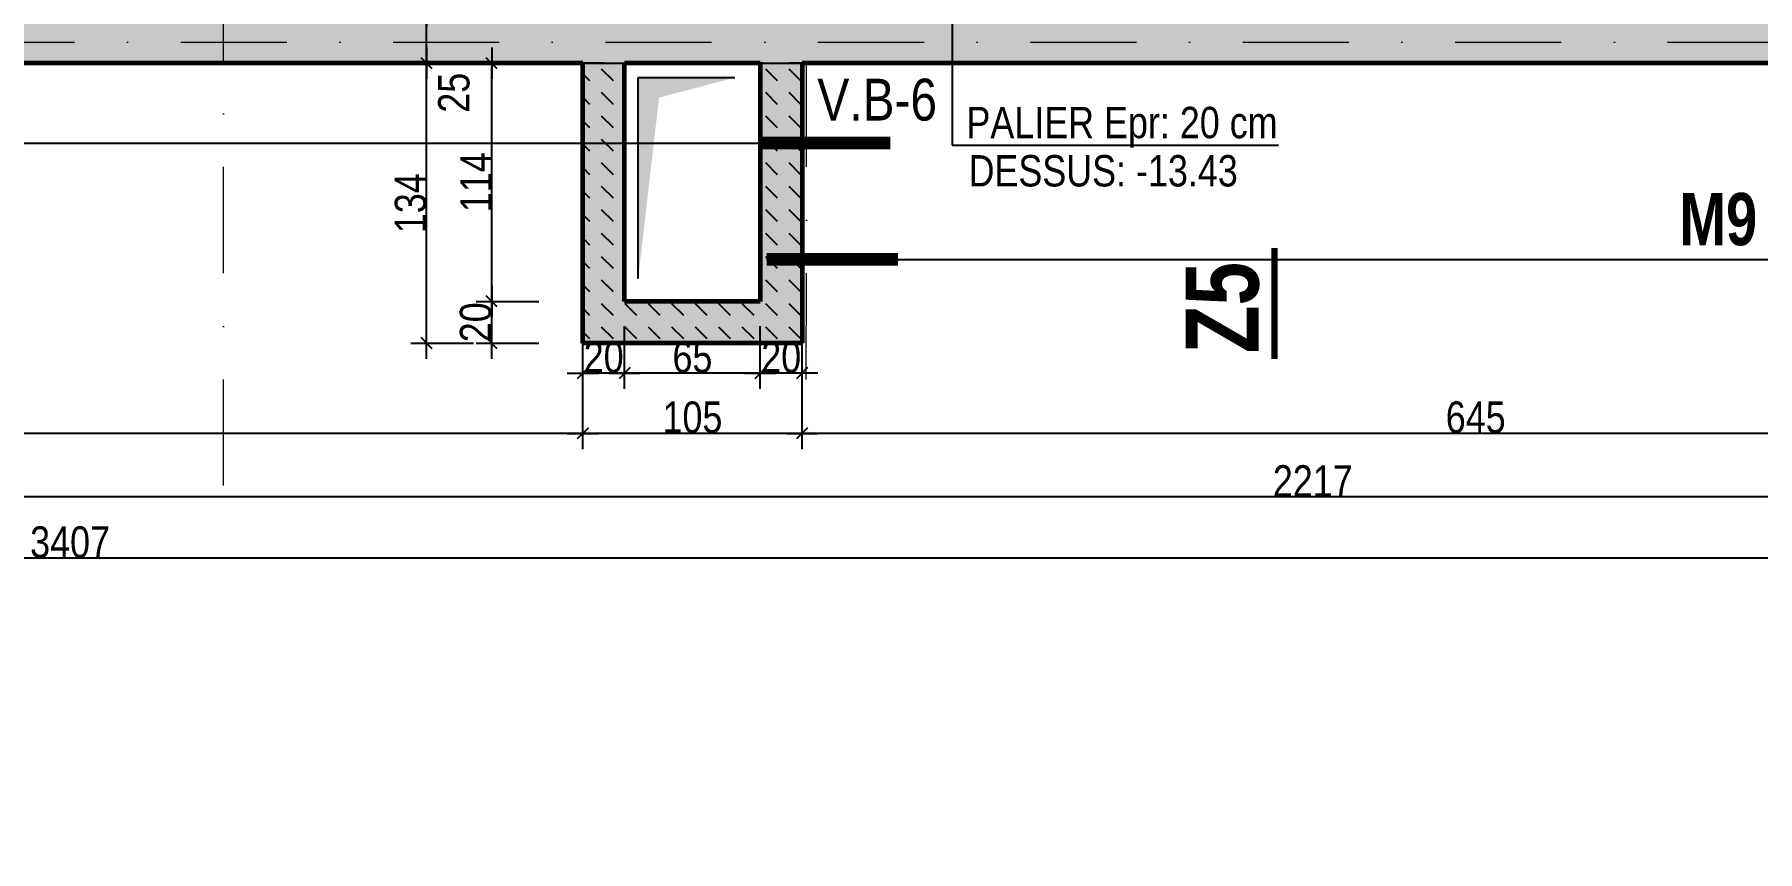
# Model space of a CAD drawing. Header units: millimetres. Extents: x -22 to 27383, y -3644 to 590.
# Drawn here: x 18424 to 19249, y -2277 to -1886 of the extents above; entities that cross this region are included whole.
import ezdxf
from ezdxf.enums import TextEntityAlignment as Align

# ---------------------------------------------------------------- set-up
doc = ezdxf.new("R2010")
doc.units = ezdxf.units.MM
doc.linetypes.add('CACHEX2', pattern=[19.05, 12.7, -6.35])
doc.linetypes.add('TIRETPTX2', pattern=[50.8, 25.4, -12.7, 0, -12.7])
for name, color, linetype in [('01_cote_gen', 4, 'Continuous'), ('01_linteaux', 2, 'Continuous'), ('01_murs_sup', 2, 'CACHEX2'), ('01_poch_BN', 9, 'Continuous'), ('01_poch_murs', 253, 'Continuous'), ('01_texte', 230, 'Continuous'), ('AA_COTES', 2, 'Continuous')]:
    doc.layers.add(name, color=color, linetype=linetype)
doc.layers.add('01_murs_coup', color=5, linetype='Continuous', lineweight=60)
doc.layers.add('01_tram_axes', color=2, linetype='TIRETPTX2', lineweight=9)
doc.styles.add('ARIAL NA', font='ARIALN.TTF')
doc.styles.add('impact', font='impact.ttf')
doc.styles.add('STYLE2', font='ARIALN.TTF')
doc.dimstyles.new('JB50', dxfattribs={"dimscale": 0.1, "dimtxt": 150, "dimasz": 15, "dimexe": 0.1, "dimexo": 0.1, "dimgap": 0.09, "dimtad": 1, "dimdec": 1, "dimdsep": 46, "dimtxsty": 'STYLE2', "dimblk1": 'BOND_G', "dimblk2": 'BOND_D', "dimsah": 1, "dimcen": 1.5, "dimdle": 0.01, "dimse1": 1, "dimse2": 1, "dimclrd": 4, "dimclre": 2, "dimclrt": 6, "dimazin": 2, "dimtfac": 2.333333, "dimtdec": 1, "dimtix": 1, "dimtmove": 2, "dimatfit": 3, "dimldrblk": 'BOND_G', "dimfxl": 1, "dimtolj": 1, "dimtzin": 0, "dimarcsym": 0})

# ---------------------------------------------------------------- blocks, each defined once
blk = doc.blocks.new('BOND_G')
at = {"layer": 'AA_COTES', "color": 0}
for p, q in [((0, -5), (0, 15)), ((5, 0), (-5, 0)), ((1.77, 1.77), (-1.77, -1.77))]:
    blk.add_line(p, q, dxfattribs=at)
blk = doc.blocks.new('BOND_D')
at = {"layer": 'AA_COTES', "color": 0}
for p, q in [((5, 0), (-5, 0)), ((-1.77, -1.77), (1.77, 1.77)), ((0, 5), (0, -15))]:
    blk.add_line(p, q, dxfattribs=at)
blk = doc.blocks.new('*D1488')
at = {"layer": '01_cote_gen', "color": 4, "lineweight": -2, "transparency": 16777216}
blk.add_line((18790.26, -2077.02), (18688.26, -2077.02), dxfattribs=at)
at = {"layer": 'Defpoints', "color": 0, "transparency": 16777216}
for p in [(18686.76, -1975.47), (18791.76, -1975.47), (18686.76, -2077.02)]:
    blk.add_point(p, dxfattribs=at)
at = {"layer": '01_cote_gen', "color": 4, "lineweight": -2, "transparency": 16777216, "xscale": 1.5, "yscale": 1.5, "zscale": 1.5, "rotation": 180}
blk.add_blockref('BOND_D', (18686.76, -2077.02), dxfattribs=at)
at = {"layer": '01_cote_gen', "color": 4, "lineweight": -2, "transparency": 16777216, "xscale": 1.5, "yscale": 1.5, "zscale": 1.5}
blk.add_blockref('BOND_G', (18791.76, -2077.02), dxfattribs=at)
at = {"layer": '01_cote_gen', "color": 6, "transparency": 16777216, "insert": (18739.26, -2069.35), "char_height": 15, "attachment_point": 5, "style": 'STYLE2'}
blk.add_mtext('\\A1;105', dxfattribs=at)
blk = doc.blocks.new('*D1489')
at = {"layer": '01_cote_gen', "color": 4, "lineweight": -2, "transparency": 16777216}
blk.add_line((18790.26, -2048.17), (18773.26, -2048.17), dxfattribs=at)
at = {"layer": 'Defpoints', "color": 0, "transparency": 16777216}
for p in [(18771.76, -1963.04), (18791.76, -1983.04), (18771.76, -2048.17)]:
    blk.add_point(p, dxfattribs=at)
at = {"layer": '01_cote_gen', "color": 4, "lineweight": -2, "transparency": 16777216, "xscale": 1.5, "yscale": 1.5, "zscale": 1.5, "rotation": 180}
blk.add_blockref('BOND_D', (18771.76, -2048.17), dxfattribs=at)
at = {"layer": '01_cote_gen', "color": 4, "lineweight": -2, "transparency": 16777216, "xscale": 1.5, "yscale": 1.5, "zscale": 1.5}
blk.add_blockref('BOND_G', (18791.76, -2048.17), dxfattribs=at)
at = {"layer": '01_cote_gen', "color": 6, "transparency": 16777216, "insert": (18781.76, -2040.5), "char_height": 15, "attachment_point": 5, "style": 'STYLE2'}
blk.add_mtext('\\A1;20', dxfattribs=at)
blk = doc.blocks.new('*D1490')
at = {"layer": '01_cote_gen', "color": 4, "lineweight": -2, "transparency": 16777216}
blk.add_line((18770.26, -2048.17), (18708.26, -2048.17), dxfattribs=at)
at = {"layer": 'Defpoints', "color": 0, "transparency": 16777216}
for p in [(18706.76, -1963.04), (18771.76, -1963.04), (18706.76, -2048.17)]:
    blk.add_point(p, dxfattribs=at)
at = {"layer": '01_cote_gen', "color": 4, "lineweight": -2, "transparency": 16777216, "xscale": 1.5, "yscale": 1.5, "zscale": 1.5, "rotation": 180}
blk.add_blockref('BOND_D', (18706.76, -2048.17), dxfattribs=at)
at = {"layer": '01_cote_gen', "color": 4, "lineweight": -2, "transparency": 16777216, "xscale": 1.5, "yscale": 1.5, "zscale": 1.5}
blk.add_blockref('BOND_G', (18771.76, -2048.17), dxfattribs=at)
at = {"layer": '01_cote_gen', "color": 6, "transparency": 16777216, "insert": (18739.26, -2040.5), "char_height": 15, "attachment_point": 5, "style": 'STYLE2'}
blk.add_mtext('\\A1;65', dxfattribs=at)
blk = doc.blocks.new('*D1491')
at = {"layer": '01_cote_gen', "color": 4, "lineweight": -2, "transparency": 16777216}
blk.add_line((18705.26, -2048.17), (18688.26, -2048.17), dxfattribs=at)
at = {"layer": 'Defpoints', "color": 0, "transparency": 16777216}
for p in [(18686.76, -1963.04), (18706.76, -1963.04), (18686.76, -2048.17)]:
    blk.add_point(p, dxfattribs=at)
at = {"layer": '01_cote_gen', "color": 4, "lineweight": -2, "transparency": 16777216, "xscale": 1.5, "yscale": 1.5, "zscale": 1.5, "rotation": 180}
blk.add_blockref('BOND_D', (18686.76, -2048.17), dxfattribs=at)
at = {"layer": '01_cote_gen', "color": 4, "lineweight": -2, "transparency": 16777216, "xscale": 1.5, "yscale": 1.5, "zscale": 1.5}
blk.add_blockref('BOND_G', (18706.76, -2048.17), dxfattribs=at)
at = {"layer": '01_cote_gen', "color": 6, "transparency": 16777216, "insert": (18696.76, -2040.5), "char_height": 15, "attachment_point": 5, "style": 'STYLE2'}
blk.add_mtext('\\A1;20', dxfattribs=at)
blk = doc.blocks.new('*D1492')
at = {"layer": '01_cote_gen', "color": 4, "lineweight": -2, "transparency": 16777216}
blk.add_line((18685.26, -2077.02), (16739.26, -2077.02), dxfattribs=at)
at = {"layer": 'Defpoints', "color": 0, "transparency": 16777216}
for p in [(16737.76, -2077.02), (16737.76, -2084.52), (18686.76, -2084.52)]:
    blk.add_point(p, dxfattribs=at)
at = {"layer": '01_cote_gen', "color": 4, "lineweight": -2, "transparency": 16777216, "xscale": 1.5, "yscale": 1.5, "zscale": 1.5, "rotation": 180}
blk.add_blockref('BOND_D', (16737.76, -2077.02), dxfattribs=at)
at = {"layer": '01_cote_gen', "color": 4, "lineweight": -2, "transparency": 16777216, "xscale": 1.5, "yscale": 1.5, "zscale": 1.5}
blk.add_blockref('BOND_G', (18686.76, -2077.02), dxfattribs=at)
at = {"layer": '01_cote_gen', "color": 6, "transparency": 16777216, "insert": (17712.26, -2069.35), "char_height": 15, "attachment_point": 5, "style": 'STYLE2'}
blk.add_mtext('\\A1;1949', dxfattribs=at)
blk = doc.blocks.new('*D1497')
at = {"layer": '01_cote_gen', "color": 4, "lineweight": -2, "transparency": 16777216}
blk.add_line((19435.3, -2077.02), (18793.26, -2077.02), dxfattribs=at)
at = {"layer": 'Defpoints', "color": 0, "transparency": 16777216}
for p in [(18791.76, -2025.67), (19436.8, -2025.67), (18791.76, -2077.02)]:
    blk.add_point(p, dxfattribs=at)
at = {"layer": '01_cote_gen', "color": 4, "lineweight": -2, "transparency": 16777216, "xscale": 1.5, "yscale": 1.5, "zscale": 1.5, "rotation": 180}
blk.add_blockref('BOND_D', (18791.76, -2077.02), dxfattribs=at)
at = {"layer": '01_cote_gen', "color": 4, "lineweight": -2, "transparency": 16777216, "xscale": 1.5, "yscale": 1.5, "zscale": 1.5}
blk.add_blockref('BOND_G', (19436.8, -2077.02), dxfattribs=at)
at = {"layer": '01_cote_gen', "color": 6, "transparency": 16777216, "insert": (19114.28, -2069.35), "char_height": 15, "attachment_point": 5, "style": 'STYLE2'}
blk.add_mtext('\\A1;645', dxfattribs=at)
blk = doc.blocks.new('*D1516')
at = {"layer": '01_cote_gen', "color": 4, "lineweight": -2, "transparency": 16777216}
blk.add_line((20143.26, -2107.3), (17929.26, -2107.3), dxfattribs=at)
at = {"layer": 'Defpoints', "color": 0, "transparency": 16777216}
for p in [(17927.76, -1849.03), (20144.76, -2103.48), (17927.76, -2107.3)]:
    blk.add_point(p, dxfattribs=at)
at = {"layer": '01_cote_gen', "color": 4, "lineweight": -2, "transparency": 16777216, "xscale": 1.5, "yscale": 1.5, "zscale": 1.5, "rotation": 180}
blk.add_blockref('BOND_D', (17927.76, -2107.3), dxfattribs=at)
at = {"layer": '01_cote_gen', "color": 4, "lineweight": -2, "transparency": 16777216, "xscale": 1.5, "yscale": 1.5, "zscale": 1.5}
blk.add_blockref('BOND_G', (20144.76, -2107.3), dxfattribs=at)
at = {"layer": '01_cote_gen', "color": 6, "transparency": 16777216, "insert": (19036.26, -2099.76), "char_height": 15, "attachment_point": 5, "style": 'STYLE2'}
blk.add_mtext('\\A1;2217', dxfattribs=at)
blk = doc.blocks.new('*D1519')
at = {"layer": '01_cote_gen', "color": 4, "lineweight": -2, "transparency": 16777216}
blk.add_line((20143.26, -2136.78), (16739.26, -2136.78), dxfattribs=at)
at = {"layer": 'Defpoints', "color": 0, "transparency": 16777216}
for p in [(16737.76, -2114.77), (16737.76, -2136.78), (20144.76, -2158.73)]:
    blk.add_point(p, dxfattribs=at)
at = {"layer": '01_cote_gen', "color": 4, "lineweight": -2, "transparency": 16777216, "xscale": 1.5, "yscale": 1.5, "zscale": 1.5, "rotation": 180}
blk.add_blockref('BOND_D', (16737.76, -2136.78), dxfattribs=at)
at = {"layer": '01_cote_gen', "color": 4, "lineweight": -2, "transparency": 16777216, "xscale": 1.5, "yscale": 1.5, "zscale": 1.5}
blk.add_blockref('BOND_G', (20144.76, -2136.78), dxfattribs=at)
at = {"layer": '01_cote_gen', "color": 6, "transparency": 16777216, "insert": (18441.26, -2129.11), "char_height": 15, "attachment_point": 5, "style": 'STYLE2'}
blk.add_mtext('\\A1;3407', dxfattribs=at)
blk = doc.blocks.new('*D1564')
at = {"layer": '01_cote_gen', "color": 4, "lineweight": -2, "transparency": 16777216}
blk.add_line((18612, -2032.34), (18612, -1901.34), dxfattribs=at)
at = {"layer": 'Defpoints', "color": 0, "transparency": 16777216}
for p in [(18612, -1899.84), (18670.52, -1899.84), (18670.52, -2033.84)]:
    blk.add_point(p, dxfattribs=at)
at = {"layer": '01_cote_gen', "color": 4, "lineweight": -2, "transparency": 16777216, "xscale": 1.5, "yscale": 1.5, "zscale": 1.5}
for name, p, rotation in [('BOND_D', (18612, -1899.84), 90), ('BOND_G', (18612, -2033.84), 270)]:
    blk.add_blockref(name, p, dxfattribs=dict(at, rotation=rotation))
at = {"layer": '01_cote_gen', "color": 6, "transparency": 16777216, "insert": (18604.33, -1966.84), "char_height": 15, "attachment_point": 5, "rotation": 90, "style": 'STYLE2'}
blk.add_mtext('\\A1;134', dxfattribs=at)
blk = doc.blocks.new('*D1565')
at = {"layer": '01_cote_gen', "color": 4, "lineweight": -2, "transparency": 16777216}
blk.add_line((18643.17, -2032.34), (18643.17, -2015.34), dxfattribs=at)
at = {"layer": 'Defpoints', "color": 0, "transparency": 16777216}
for p in [(18643.17, -2013.84), (18716.71, -2013.84), (18686.76, -2033.84)]:
    blk.add_point(p, dxfattribs=at)
at = {"layer": '01_cote_gen', "color": 4, "lineweight": -2, "transparency": 16777216, "xscale": 1.5, "yscale": 1.5, "zscale": 1.5}
for name, p, rotation in [('BOND_D', (18643.17, -2013.84), 90), ('BOND_G', (18643.17, -2033.84), 270)]:
    blk.add_blockref(name, p, dxfattribs=dict(at, rotation=rotation))
at = {"layer": '01_cote_gen', "color": 6, "transparency": 16777216, "insert": (18635.5, -2023.84), "char_height": 15, "attachment_point": 5, "rotation": 90, "style": 'STYLE2'}
blk.add_mtext('\\A1;20', dxfattribs=at)
blk = doc.blocks.new('*D1566')
at = {"layer": '01_cote_gen', "color": 4, "lineweight": -2, "transparency": 16777216}
blk.add_line((18643.17, -2012.34), (18643.17, -1901.34), dxfattribs=at)
at = {"layer": 'Defpoints', "color": 0, "transparency": 16777216}
for p in [(18643.17, -1899.84), (18662.84, -1899.84), (18650.67, -2013.84)]:
    blk.add_point(p, dxfattribs=at)
at = {"layer": '01_cote_gen', "color": 4, "lineweight": -2, "transparency": 16777216, "xscale": 1.5, "yscale": 1.5, "zscale": 1.5}
for name, p, rotation in [('BOND_D', (18643.17, -1899.84), 90), ('BOND_G', (18643.17, -2013.84), 270)]:
    blk.add_blockref(name, p, dxfattribs=dict(at, rotation=rotation))
at = {"layer": '01_cote_gen', "color": 6, "transparency": 16777216, "insert": (18635.63, -1956.84), "char_height": 15, "attachment_point": 5, "rotation": 90, "style": 'STYLE2'}
blk.add_mtext('\\A1;114', dxfattribs=at)
blk = doc.blocks.new('*D1568')
at = {"layer": '01_cote_gen', "color": 4, "lineweight": -2, "transparency": 16777216}
blk.add_line((18612, -1898.34), (18612, -1876.33), dxfattribs=at)
at = {"layer": 'Defpoints', "color": 0, "transparency": 16777216}
for p in [(18612, -1874.83), (18634.5, -1874.83), (18619.5, -1899.84)]:
    blk.add_point(p, dxfattribs=at)
at = {"layer": '01_cote_gen', "color": 4, "lineweight": -2, "transparency": 16777216, "xscale": 1.5, "yscale": 1.5, "zscale": 1.5}
for name, p, rotation in [('BOND_D', (18612, -1874.83), 90), ('BOND_G', (18612, -1899.84), 270)]:
    blk.add_blockref(name, p, dxfattribs=dict(at, rotation=rotation))
at = {"layer": '01_cote_gen', "color": 6, "transparency": 16777216, "insert": (18625.09, -1913.97), "char_height": 15, "attachment_point": 5, "rotation": 90, "style": 'STYLE2'}
blk.add_mtext('\\A1;25', dxfattribs=at)

msp = doc.modelspace()

# ---------------------------------------------------------------- hatches: boundary and pattern name
at = {"layer": '01_murs_sup'}
h = msp.add_hatch(dxfattribs=at)
h.set_pattern_fill('DASH', color=256, scale=2.5, angle=135)
h.set_pattern_definition([(135, (6005.312, 12291.881), (-11.22532, 9e-16), [7.9375, -7.9375])])
h.paths.add_polyline_path([(17947.35, -1371.83), (17927.35, -1371.83), (17927.35, -1899.83), (20144.76, -1899.83), (20144.76, -1939.72), (20159.94, -1939.72), (20159.94, -1665.83), (20760.26, -1665.83), (20760.26, -2133.73), (20778.26, -2133.73), (20778.26, -1529.89), (20760.26, -1529.89), (20760.26, -1647.83), (20163.94, -1647.83), (20163.94, -1391.89), (20760.26, -1391.89), (20760.26, -1396.89), (20777.94, -1396.89), (20777.94, -1013.83), (20661.94, -1013.83), (20661.94, -869.01), (20771.95, -869), (20771.94, -851), (20159.94, -851.04), (20159.94, -257.83), (20256.5, -257.83), (20256.5, -241.83), (20139.94, -241.83), (20139.94, -869.04), (20643.94, -869.01), (20643.94, -1031.83), (20760.26, -1031.83), (20760.26, -1371.89), (20145.76, -1371.89), (20145.76, -1874.83), (19883.94, -1874.83), (19883.94, -1371.83), (19865.76, -1371.83), (19865.76, -1874.83), (19349.94, -1874.83), (19349.94, -1371.83), (19329.94, -1371.83), (19329.94, -1874.83), (19069.94, -1874.83), (19069.94, -1321.83), (19041.94, -1321.83), (19041.94, -1341.83), (19049.94, -1341.83), (19049.94, -1874.83), (18929.94, -1874.83), (18929.94, -1446.83), (18911.94, -1446.83), (18911.94, -1874.83), (18791.94, -1874.83), (18791.94, -1341.83), (18939.94, -1341.83), (18939.94, -1321.83), (18773.94, -1321.83), (18773.94, -1874.83), (18524.21, -1874.83), (18524.21, -1371.83), (18504.21, -1371.83), (18504.21, -1874.83), (17947.35, -1874.83)])
h = msp.add_hatch(dxfattribs=at)
h.set_pattern_fill('DASH', color=256, scale=2.5, angle=135)
h.paths.add_polyline_path([(18706.76, -1899.84), (18686.76, -1899.84), (18686.76, -2033.84), (18791.76, -2033.84), (18791.76, -1899.84), (18771.76, -1899.84), (18771.76, -2013.84), (18706.76, -2013.84)])
at = {"layer": '01_poch_murs'}
h = msp.add_hatch(color=256, dxfattribs=at)
h.dxf.hatch_style = 1
edge = h.paths.add_edge_path()
edge.add_line((16560.76, -436.83), (16560.76, -454.83))
edge.add_line((16560.76, -454.83), (16552.76, -454.83))
edge.add_line((16552.76, -454.83), (16552.76, -802.8))
edge.add_line((16552.76, -802.8), (16717.77, -802.8))
edge.add_line((16717.77, -802.8), (16717.77, -564.83))
edge.add_line((16717.77, -564.83), (16737.77, -564.83))
edge.add_line((16737.77, -564.83), (16737.77, -802.8))
edge.add_line((16737.77, -802.8), (16792.76, -802.8))
edge.add_line((16792.76, -802.8), (16792.76, -820.8))
edge.add_line((16792.76, -820.8), (16737.77, -820.8))
edge.add_line((16737.77, -820.8), (16737.76, -1261.81))
edge.add_line((16737.76, -1261.81), (16652.76, -1261.81))
edge.add_line((16652.76, -1261.81), (16652.76, -2009.83))
edge.add_line((16652.76, -2009.83), (16717.76, -2009.83))
edge.add_line((16717.76, -2009.83), (16717.76, -1371.81))
edge.add_line((16717.76, -1371.81), (16737.76, -1371.81))
edge.add_line((16737.76, -1371.81), (16737.76, -1874.83))
edge.add_line((16737.76, -1874.83), (17325.76, -1874.83))
edge.add_line((17325.76, -1874.83), (17325.76, -1451.83))
edge.add_line((17325.76, -1451.83), (17350.76, -1451.83))
edge.add_line((17350.76, -1451.83), (17350.76, -1874.83))
edge.add_line((17350.76, -1874.83), (17905.76, -1874.84))
edge.add_line((17905.76, -1874.84), (17905.76, -1371.84))
edge.add_line((17905.76, -1371.84), (17927.76, -1371.84))
edge.add_line((17927.76, -1371.84), (17927.76, -1371.84))
edge.add_line((17927.76, -1371.84), (17947.76, -1371.84))
edge.add_line((17947.76, -1371.84), (17947.76, -1874.84))
edge.add_line((17947.76, -1874.84), (18503.76, -1874.83))
edge.add_line((18503.76, -1874.83), (18503.76, -1371.81))
edge.add_line((18503.76, -1371.81), (18523.76, -1371.81))
edge.add_line((18523.76, -1371.81), (18523.76, -1874.83))
edge.add_line((18523.76, -1874.83), (18773.76, -1874.83))
edge.add_line((18773.76, -1874.83), (18773.76, -1321.83))
edge.add_line((18773.76, -1321.83), (18939.76, -1321.83))
edge.add_line((18939.76, -1321.83), (18939.76, -1341.83))
edge.add_line((18939.76, -1341.83), (18791.76, -1341.83))
edge.add_line((18791.76, -1341.83), (18793.03, -1870.58))
edge.add_arc((18796.28, -1870.58), 3.25, 0, 180, ccw=False)
edge.add_arc((18796.28, -1870.58), 3.25, -90, 0, ccw=False)
edge.add_line((18796.28, -1873.83), (19049.76, -1874.83))
edge.add_line((19049.76, -1874.83), (19049.76, -1341.83))
edge.add_line((19049.76, -1341.83), (19041.76, -1341.83))
edge.add_line((19041.76, -1341.83), (19041.76, -1321.83))
edge.add_line((19041.76, -1321.83), (19069.76, -1321.83))
edge.add_line((19069.76, -1321.83), (19069.76, -1874.83))
edge.add_line((19069.76, -1874.83), (19329.76, -1874.83))
edge.add_line((19329.76, -1874.83), (19329.76, -1371.85))
edge.add_line((19329.76, -1371.85), (19349.76, -1371.85))
edge.add_line((19349.76, -1371.85), (19349.76, -1874.83))
edge.add_line((19349.76, -1874.83), (19864.76, -1874.83))
edge.add_line((19864.76, -1874.83), (19864.76, -1371.85))
edge.add_line((19864.76, -1371.85), (19884.76, -1371.85))
edge.add_line((19884.76, -1371.85), (19884.76, -1874.83))
edge.add_line((19884.76, -1874.83), (20144.76, -1874.83))
edge.add_line((20144.76, -1874.83), (20144.76, -1371.89))
edge.add_line((20144.76, -1371.89), (20169.76, -1371.89))
edge.add_line((20169.76, -1371.89), (20169.82, -2531.84))
edge.add_line((20169.82, -2531.84), (20760.34, -2531.84))
edge.add_line((20760.34, -2531.84), (20760.28, -1816.82))
edge.add_line((20760.28, -1816.82), (20778.28, -1816.82))
edge.add_line((20778.28, -1816.82), (20778.28, -2203.83))
edge.add_line((20778.28, -2203.83), (20995.27, -2203.83))
edge.add_line((20995.27, -2203.83), (20995.27, -2223.83))
edge.add_line((20995.27, -2223.83), (20778.28, -2223.83))
edge.add_line((20778.28, -2223.83), (20778.28, -2676.83))
edge.add_line((20778.28, -2676.83), (21303.24, -2676.83))
edge.add_line((21303.24, -2676.83), (21303.24, -2566.83))
edge.add_line((21303.24, -2566.83), (21323.24, -2566.83))
edge.add_line((21323.24, -2566.83), (21323.24, -2696.83))
edge.add_line((21323.24, -2696.83), (20760.28, -2696.83))
edge.add_line((20760.28, -2696.83), (20760.34, -2551.84))
edge.add_line((20760.34, -2551.84), (20169.82, -2551.84))
edge.add_line((20169.82, -2551.84), (20169.76, -2801.83))
edge.add_line((20169.76, -2801.83), (21528.28, -2801.83))
edge.add_line((21528.28, -2801.83), (21528.28, -2826.83))
edge.add_line((21528.28, -2826.83), (20144.76, -2826.83))
edge.add_line((20144.76, -2826.83), (20144.76, -1969.83))
edge.add_line((20144.76, -1969.83), (20144.76, -1899.83))
edge.add_line((20144.76, -1899.83), (18791.76, -1899.83))
edge.add_line((18791.76, -1899.83), (18686.76, -1899.83))
edge.add_line((18686.76, -1899.83), (17925.76, -1899.84))
edge.add_line((17925.76, -1899.84), (17925.76, -1899.84))
edge.add_line((17925.76, -1899.84), (16737.76, -1899.83))
edge.add_line((16737.76, -1899.83), (16737.76, -2029.83))
edge.add_line((16737.76, -2029.83), (16632.76, -2029.83))
edge.add_line((16632.76, -2029.83), (16632.76, -1241.81))
edge.add_line((16632.76, -1241.81), (16717.76, -1241.81))
edge.add_line((16717.76, -1241.81), (16717.77, -820.8))
edge.add_line((16717.77, -820.8), (16532.76, -820.8))
edge.add_line((16532.76, -820.8), (16532.76, -241.83))
edge.add_line((16532.76, -241.83), (17204.69, -241.84))
edge.add_line((17204.69, -241.84), (17206.11, -266.83))
edge.add_line((17206.11, -266.83), (17325.76, -266.83))
edge.add_line((17325.76, -266.83), (17325.76, -691.83))
edge.add_line((17325.76, -691.83), (17350.75, -692.08))
edge.add_line((17350.75, -692.08), (17350.78, -692.08))
edge.add_line((17350.78, -692.08), (17325.79, -691.83))
edge.add_line((17325.79, -691.83), (17325.76, -266.83))
edge.add_line((17325.76, -266.83), (16920.76, -266.83))
edge.add_line((16920.76, -266.83), (16920.76, -820.8))
edge.add_line((16920.76, -820.8), (16920.76, -820.8))
edge.add_line((16920.76, -820.8), (16920.82, -691.83))
edge.add_line((16920.82, -691.83), (16902.82, -691.83))
edge.add_line((16902.82, -691.83), (16902.76, -454.83))
edge.add_line((16902.76, -454.83), (16737.77, -454.83))
edge.add_line((16737.77, -454.83), (16737.77, -462.83))
edge.add_line((16737.77, -462.83), (16717.77, -462.83))
edge.add_line((16717.77, -462.83), (16717.77, -454.83))
edge.add_line((16717.77, -454.83), (16662.76, -454.83))
edge.add_line((16662.76, -454.83), (16662.76, -436.83))
edge.add_line((16662.76, -436.83), (16902.76, -436.83))
edge.add_line((16902.76, -436.83), (16902.76, -266.83))
edge.add_line((16902.76, -266.83), (16552.76, -266.83))
edge.add_line((16552.76, -266.83), (16552.76, -436.83))
edge.add_line((16552.76, -436.83), (16560.76, -436.83))
h = msp.add_hatch(color=256, dxfattribs=at)
h.dxf.hatch_style = 1
h.paths.add_polyline_path([(18791.76, -1899.83), (18771.76, -1899.83), (18771.76, -2013.84), (18706.76, -2013.84), (18706.76, -1899.83), (18686.76, -1899.83), (18686.76, -2033.84), (18791.76, -2033.84)])

# ---------------------------------------------------------------- linework, layer by layer
at = {"layer": '01_linteaux', "color": 253}
for p, q in [((18713.29, -2002.86), (18713.29, -1906.68)), ((18713.29, -1906.68), (18759.63, -1906.68))]:
    msp.add_line(p, q, dxfattribs=at)
for points in [[(18713.29, -2002.86), (18713.29, -1906.68), (18723.26, -1916.32)], [(18713.29, -1906.68), (18759.63, -1906.68), (18723.26, -1916.32)]]:
    msp.add_solid(points, dxfattribs=at)
at = {"layer": '01_murs_coup'}
for p, q in [((18686.76, -1899.83), (17927.76, -1899.84)), ((18686.76, -2033.84), (18686.76, -1899.83)), ((18686.76, -2033.84), (18686.76, -1899.83)), ((18771.76, -1899.83), (18706.76, -1899.83)), ((18706.76, -2013.84), (18706.76, -1899.83)), ((18706.76, -2013.84), (18706.76, -1899.83)), ((18771.76, -1899.83), (18771.76, -2013.84)), ((19436.8, -1899.83), (18791.76, -1899.83)), ((18791.76, -1899.83), (18791.76, -2033.84)), ((18771.76, -2013.84), (18706.76, -2013.84)), ((18771.76, -2013.84), (18706.76, -2013.84)), ((18791.76, -2033.84), (18686.76, -2033.84)), ((18791.76, -2033.84), (18686.76, -2033.84))]:
    msp.add_line(p, q, dxfattribs=at)
at = {"layer": '01_murs_sup', "ltscale": 2}
msp.add_line((20144.76, -1899.83), (17927.76, -1899.84), dxfattribs=at)
at = {"layer": '01_poch_BN'}
for p, q in [((18686.76, -1899.83), (18706.76, -1899.83)), ((18771.76, -1899.83), (18791.76, -1899.83))]:
    msp.add_line(p, q, dxfattribs=at)
at = {"layer": '01_texte'}
for p, q in [((18863.59, -1847.71), (18863.59, -1939.05)), ((16717.98, -1938.04), (18833.98, -1938.04)), ((18863.59, -1939.05), (19019.81, -1939.05)), ((18774.78, -1993.72), (20144.76, -1993.72))]:
    msp.add_line(p, q, dxfattribs=at)
for points, const_width in [([(18771.09, -1938.04), (18833.98, -1938.04)], 6), ([(19017.98, -1988.24), (19017.98, -2041.33)], 3), ([(18774.78, -1993.72), (18837.68, -1993.72)], 6)]:
    msp.add_lwpolyline(points, dxfattribs=dict(at, const_width=const_width))
at = {"layer": '01_tram_axes', "color": 253, "ltscale": 2}
for p, q in [((18793.78, -2051.19), (18794.28, 490.55)), ((18514.79, -2102), (18514.76, 439.75)), ((16256.86, -1889.83), (23921.21, -1889.83))]:
    msp.add_line(p, q, dxfattribs=at)

# ---------------------------------------------------------------- texts
at = {"layer": '01_texte', "style": 'ARIAL NA'}
msp.add_text('V.B-6', height=20, dxfattribs=at).set_placement((18799.07, -1927.27))
at = {"layer": '01_texte'}
for s, height, style, p in [('PALIER Epr: 20 cm', 15, 'ARIAL NA', (18944.92, -1940.23)), ('DESSUS: -13.43', 15, 'ARIAL NA', (18935.91, -1963.32)), (' M9', 25, 'impact', (19226.69, -1994.43))]:
    msp.add_text(s, height=height, dxfattribs=dict(at, style=style)).set_placement(p, align=Align.BOTTOM_CENTER)
at = {"layer": '01_texte', "style": 'impact'}
msp.add_text('Z5', height=35, rotation=90, dxfattribs=at).set_placement((19020.84, -2016.84), align=Align.BOTTOM_CENTER)

# ---------------------------------------------------------------- dimensions: what is measured, and where the dimension line sits
at = {"layer": '01_cote_gen'}
for base, p1, p2, picture, middle in [((17927.76, -2107.3), (20144.76, -2103.48), (17927.76, -1849.03), '*D1516', (19036.26, -2099.76)), ((18686.76, -2048.17), (18706.76, -1963.04), (18686.76, -1963.04), '*D1491', (18696.76, -2040.5)), ((18706.76, -2048.17), (18771.76, -1963.04), (18706.76, -1963.04), '*D1490', (18739.26, -2040.5)), ((18771.76, -2048.17), (18791.76, -1983.04), (18771.76, -1963.04), '*D1489', (18781.76, -2040.5)), ((18686.76, -2077.02), (18791.76, -1975.47), (18686.76, -1975.47), '*D1488', (18739.26, -2069.35)), ((18791.76, -2077.02), (19436.8, -2025.67), (18791.76, -2025.67), '*D1497', (19114.28, -2069.35)), ((16737.76, -2077.02), (18686.76, -2084.52), (16737.76, -2084.52), '*D1492', (17712.26, -2069.35)), ((16737.76, -2136.78), (20144.76, -2158.73), (16737.76, -2114.77), '*D1519', (18441.26, -2129.11))]:
    dim = msp.add_linear_dim(base=base, p1=p1, p2=p2, dimstyle='JB50', dxfattribs=at)
    dim.commit()
    dim.dimension.update_dxf_attribs({"geometry": picture, "text_midpoint": middle})
dim = msp.add_linear_dim(base=(18612, -1874.83), p1=(18619.5, -1899.84), p2=(18634.5, -1874.83), angle=90, dimstyle='JB50', dxfattribs=at)
dim.commit()
dim.dimension.update_dxf_attribs({"geometry": '*D1568', "text_midpoint": (18625.09, -1913.97), "dimtype": 160})
for base, p1, p2, picture, middle in [((18612, -1899.84), (18670.52, -2033.84), (18670.52, -1899.84), '*D1564', (18604.33, -1966.84)), ((18643.17, -1899.84), (18650.67, -2013.84), (18662.84, -1899.84), '*D1566', (18635.63, -1956.84)), ((18643.17, -2013.84), (18686.76, -2033.84), (18716.71, -2013.84), '*D1565', (18635.5, -2023.84))]:
    dim = msp.add_linear_dim(base=base, p1=p1, p2=p2, angle=90, dimstyle='JB50', dxfattribs=at)
    dim.commit()
    dim.dimension.update_dxf_attribs({"geometry": picture, "text_midpoint": middle})

doc.saveas('drawing.dxf')
